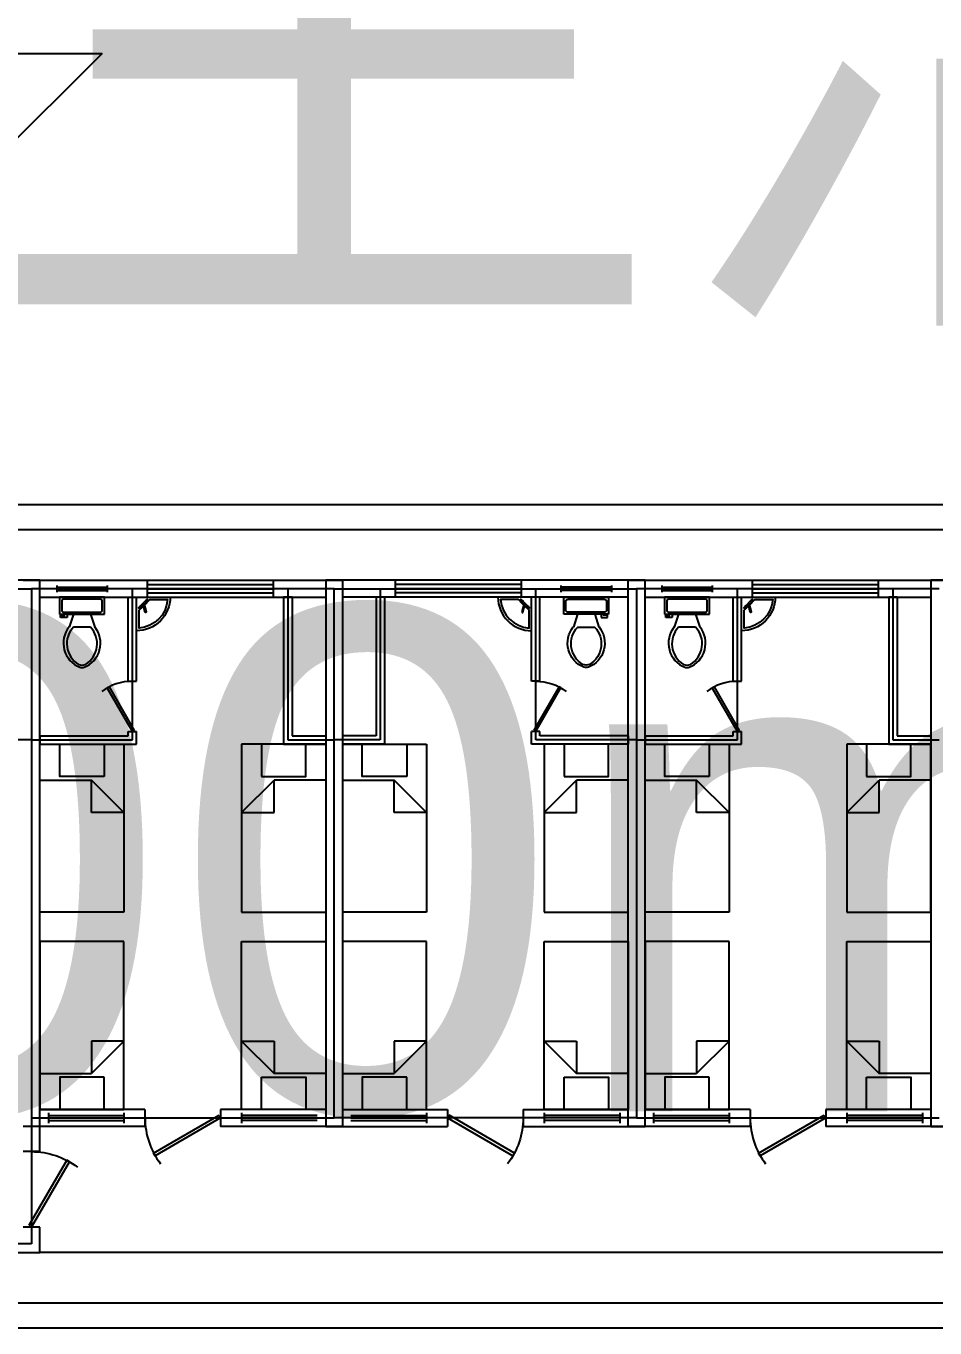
# Model space of a CAD drawing. Extents: x 532522 to 2902776, y -101917278 to 111238625.
# Drawn here: x 2902179.52 to 2902190.33, y 2548920.82 to 2548936.31 of the extents above; entities that cross this region are included whole.
import ezdxf

# ---------------------------------------------------------------- set-up
doc = ezdxf.new("R2010")
doc.units = 0
doc.header["$LTSCALE"] = 1000
doc.header["$MEASUREMENT"] = 0
doc.linetypes.add('DASHED2', pattern=[9.525, 6.35, -3.175])
doc.layers.get('0').update_dxf_attribs({"linetype": 'CONTINUOUS'})
for name, color, linetype in [('NEW字', 2, 'CONTINUOUS'), ('施工临建布置', 7, 'CONTINUOUS'), ('施工生活区', 252, 'CONTINUOUS')]:
    doc.layers.add(name, color=color, linetype=linetype)
doc.styles.get("Standard").update_dxf_attribs({"font": '', "width": 1.1})
doc.styles.get('Standard').set_extended_font_data('SimSun')

# ---------------------------------------------------------------- blocks, each defined once
blk = doc.blocks.new('Faucet - kit sink top')
for p, q in [((-5.5, -0.75), (-5.5, -1.25)), ((-4.94278, -0.75), (-5.5, -0.75)), ((-5.5, -1.25), (-4.94278, -1.25)), ((-0.14775, -1.7441), (3.56698, -8.1782)), ((4.43301, -7.6782), (0.71828, -1.2441)), ((4.94278, -0.75), (5.5, -0.75)), ((5.5, -1.25), (4.94278, -1.25)), ((5.5, -0.75), (5.5, -1.25))]:
    blk.add_line(p, q)
blk.add_lwpolyline([(-0.00587, -2), (-6, -2), (-6, 0), (6, 0), (6, -2), (1.15195, -2)])
for centre, radius in [((-4, -1), 1), ((4, -1), 1), ((0, -1), 0.75)]:
    blk.add_circle(centre, radius)
blk.add_arc((4, -7.9282), 0.5, 210, 30)
blk = doc.blocks.new('宿舍楼')
at = {"layer": '施工生活区', "color": 6}
for p, q in [((0.9, -0.9), (4.7, -0.9)), ((4.7, -0.9), (4.7, -1.2)), ((43.5, -0.9), (4.7, -0.9)), ((4.6, -1), (1, -1)), ((4.6, -8.8), (4.6, -1)), ((4.7, -1.2), (4.5, -1.2)), ((4.568, -1.219), (4.6, -1.2)), ((5.018, -1.998), (4.568, -1.219)), ((4.6, -1.2), (5.05, -1.979)), ((5.05, -1.979), (5.018, -1.998)), ((4.7, -2.1), (4.5, -2.1)), ((4.7, -2.1), (4.7, -8.9)), ((6.071, -2.05), (6.052, -2.082)), ((6.071, -2.05), (6.052, -2.082)), ((6.052, -2.082), (6.831, -2.532)), ((6.052, -2.082), (6.831, -2.532)), ((6.85, -2.5), (6.071, -2.05)), ((6.85, -2.5), (6.071, -2.05)), ((9.55, -2.5), (10.329, -2.05)), ((9.55, -2.5), (10.329, -2.05)), ((10.348, -2.082), (9.569, -2.532)), ((10.348, -2.082), (9.569, -2.532)), ((10.329, -2.05), (10.348, -2.082)), ((10.329, -2.05), (10.348, -2.082)), ((13.271, -2.05), (13.252, -2.082)), ((13.271, -2.05), (13.252, -2.082)), ((13.252, -2.082), (14.031, -2.532)), ((13.252, -2.082), (14.031, -2.532)), ((14.05, -2.5), (13.271, -2.05)), ((14.05, -2.5), (13.271, -2.05)), ((5.95, -2.4), (4.5, -2.4)), ((5.95, -2.4), (4.5, -2.4)), ((4.8, -2.56), (4.8, -2.44)), ((4.8, -2.56), (4.8, -2.44)), ((4.8, -2.47), (5.7, -2.47)), ((4.8, -2.47), (5.7, -2.47)), ((5.7, -2.56), (5.7, -2.44)), ((5.7, -2.56), (5.7, -2.44)), ((5.95, -2.6), (5.95, -2.4)), ((5.95, -2.6), (5.95, -2.4)), ((8.3, -2.4), (6.85, -2.4)), ((6.85, -2.6), (6.85, -2.4)), ((8.3, -2.4), (6.85, -2.4)), ((6.85, -2.6), (6.85, -2.4)), ((7.1, -2.56), (7.1, -2.44)), ((7.1, -2.56), (7.1, -2.44)), ((8, -2.47), (7.1, -2.47)), ((8, -2.47), (7.1, -2.47)), ((8.1, -8.9), (8.1, -2.4)), ((8.1, -8.9), (8.1, -2.4)), ((8.1, -2.4), (9.55, -2.4)), ((8.1, -2.4), (9.55, -2.4)), ((8.3, -8.9), (8.3, -2.4)), ((8.3, -8.9), (8.3, -2.4)), ((8.4, -2.47), (9.3, -2.47)), ((8.4, -2.47), (9.3, -2.47)), ((9.3, -2.56), (9.3, -2.44)), ((9.3, -2.56), (9.3, -2.44)), ((9.55, -2.6), (9.55, -2.4)), ((9.55, -2.6), (9.55, -2.4)), ((10.45, -2.6), (10.45, -2.4)), ((10.45, -2.4), (11.9, -2.4)), ((10.45, -2.6), (10.45, -2.4)), ((10.45, -2.4), (11.9, -2.4)), ((10.7, -2.56), (10.7, -2.44)), ((10.7, -2.56), (10.7, -2.44)), ((11.6, -2.47), (10.7, -2.47)), ((11.6, -2.47), (10.7, -2.47)), ((11.6, -2.56), (11.6, -2.44)), ((11.6, -2.56), (11.6, -2.44)), ((11.7, -2.4), (11.7, -8.9)), ((11.7, -2.4), (11.7, -8.9)), ((13.15, -2.4), (11.7, -2.4)), ((13.15, -2.4), (11.7, -2.4)), ((11.9, -2.4), (11.9, -8.9)), ((11.9, -2.4), (11.9, -8.9)), ((12, -2.56), (12, -2.44)), ((12, -2.56), (12, -2.44)), ((12, -2.47), (12.9, -2.47)), ((12, -2.47), (12.9, -2.47)), ((12.9, -2.56), (12.9, -2.44)), ((12.9, -2.56), (12.9, -2.44)), ((13.15, -2.6), (13.15, -2.4)), ((13.15, -2.6), (13.15, -2.4)), ((14.05, -2.6), (14.05, -2.4)), ((15.5, -2.4), (14.05, -2.4)), ((14.05, -2.6), (14.05, -2.4)), ((15.5, -2.4), (14.05, -2.4)), ((14.3, -2.56), (14.3, -2.44)), ((14.3, -2.56), (14.3, -2.44)), ((15.2, -2.47), (14.3, -2.47)), ((15.2, -2.47), (14.3, -2.47)), ((15.2, -2.56), (15.2, -2.44)), ((15.2, -2.56), (15.2, -2.44)), ((15.3, -8.9), (15.3, -2.4)), ((15.3, -8.9), (15.3, -2.4)), ((15.3, -2.4), (16.75, -2.4)), ((15.3, -2.4), (16.75, -2.4)), ((4.6, -8.8), (4.6, -2.5)), ((4.6, -8.8), (4.6, -2.5)), ((4.6, -2.5), (8.2, -2.5)), ((4.6, -2.5), (8.2, -2.5)), ((4.7, -2.6), (5.7, -2.6)), ((4.7, -2.6), (5.7, -2.6)), ((5.95, -2.6), (4.7, -2.6)), ((5.95, -2.6), (4.7, -2.6)), ((4.7, -2.6), (4.7, -8.7)), ((4.7, -2.6), (4.7, -8.7)), ((4.8, -2.5), (5.7, -2.5)), ((4.8, -2.5), (5.7, -2.5)), ((4.8, -2.53), (5.7, -2.53)), ((4.8, -2.53), (5.7, -2.53)), ((6.831, -2.532), (6.85, -2.5)), ((6.831, -2.532), (6.85, -2.5)), ((8.1, -2.6), (6.85, -2.6)), ((8.1, -2.6), (6.85, -2.6)), ((8, -2.5), (7.1, -2.5)), ((8, -2.5), (7.1, -2.5)), ((8, -2.53), (7.1, -2.53)), ((8, -2.53), (7.1, -2.53)), ((8.1, -2.6), (7.1, -2.6)), ((8.1, -2.6), (7.1, -2.6)), ((8.1, -8.7), (8.1, -2.6)), ((8.1, -8.7), (8.1, -2.6)), ((8.2, -2.5), (8.2, -8.8)), ((8.2, -2.5), (8.2, -8.8)), ((8.2, -2.5), (8.2, -8.8)), ((8.2, -2.5), (8.2, -8.8)), ((11.8, -2.5), (8.2, -2.5)), ((11.8, -2.5), (8.2, -2.5)), ((8.3, -8.7), (8.3, -2.6)), ((8.3, -8.7), (8.3, -2.6)), ((8.3, -2.6), (9.55, -2.6)), ((8.3, -2.6), (9.55, -2.6)), ((8.3, -2.6), (9.3, -2.6)), ((8.3, -2.6), (9.3, -2.6)), ((8.4, -2.5), (9.3, -2.5)), ((8.4, -2.5), (9.3, -2.5)), ((8.4, -2.53), (9.3, -2.53)), ((8.4, -2.53), (9.3, -2.53)), ((9.569, -2.532), (9.55, -2.5)), ((9.569, -2.532), (9.55, -2.5)), ((10.45, -2.6), (11.7, -2.6)), ((10.45, -2.6), (11.7, -2.6)), ((11.6, -2.5), (10.7, -2.5)), ((11.6, -2.5), (10.7, -2.5)), ((11.6, -2.53), (10.7, -2.53)), ((11.6, -2.53), (10.7, -2.53)), ((11.7, -2.6), (10.7, -2.6)), ((11.7, -2.6), (10.7, -2.6)), ((11.7, -2.6), (11.7, -8.7)), ((11.7, -2.6), (11.7, -8.7)), ((11.8, -2.5), (15.4, -2.5)), ((11.8, -8.8), (11.8, -2.5)), ((11.8, -2.5), (15.4, -2.5)), ((11.8, -8.8), (11.8, -2.5)), ((11.8, -8.8), (11.8, -2.5)), ((11.8, -8.8), (11.8, -2.5)), ((11.9, -2.6), (11.9, -8.7)), ((11.9, -2.6), (11.9, -8.7)), ((13.15, -2.6), (11.9, -2.6)), ((13.15, -2.6), (11.9, -2.6)), ((11.9, -2.6), (12.9, -2.6)), ((11.9, -2.6), (12.9, -2.6)), ((12, -2.5), (12.9, -2.5)), ((12, -2.5), (12.9, -2.5)), ((12, -2.53), (12.9, -2.53)), ((12, -2.53), (12.9, -2.53)), ((14.031, -2.532), (14.05, -2.5)), ((14.031, -2.532), (14.05, -2.5)), ((15.3, -2.6), (14.05, -2.6)), ((15.3, -2.6), (14.05, -2.6)), ((15.2, -2.5), (14.3, -2.5)), ((15.2, -2.5), (14.3, -2.5)), ((15.2, -2.53), (14.3, -2.53)), ((15.2, -2.53), (14.3, -2.53)), ((15.3, -2.6), (14.3, -2.6)), ((15.3, -2.6), (14.3, -2.6)), ((15.3, -8.7), (15.3, -2.6)), ((15.3, -8.7), (15.3, -2.6)), ((4.7, -6.95), (5.7, -6.95)), ((4.7, -6.95), (5.7, -6.95)), ((4.7, -6.95), (5.85, -6.95)), ((4.7, -6.95), (5.85, -6.95)), ((5.85, -6.95), (5.85, -7.1)), ((5.85, -6.95), (5.85, -7.1)), ((7.6, -6.95), (8.1, -6.95)), ((7.6, -6.95), (8.1, -6.95)), ((7.6, -8.7), (7.6, -6.95)), ((7.6, -8.7), (7.6, -6.95)), ((8.8, -6.95), (8.3, -6.95)), ((8.8, -6.95), (8.3, -6.95)), ((8.8, -8.7), (8.8, -6.95)), ((8.8, -8.7), (8.8, -6.95)), ((10.55, -6.95), (10.55, -7.1)), ((11.7, -6.95), (10.55, -6.95)), ((10.55, -6.95), (10.55, -7.1)), ((11.7, -6.95), (10.55, -6.95)), ((11.7, -6.95), (10.7, -6.95)), ((11.7, -6.95), (10.7, -6.95)), ((11.9, -6.95), (13.05, -6.95)), ((11.9, -6.95), (13.05, -6.95)), ((11.9, -6.95), (12.9, -6.95)), ((11.9, -6.95), (12.9, -6.95)), ((13.05, -6.95), (13.05, -7.1)), ((13.05, -6.95), (13.05, -7.1)), ((14.8, -8.7), (14.8, -6.95)), ((14.8, -6.95), (15.3, -6.95)), ((14.8, -8.7), (14.8, -6.95)), ((14.8, -6.95), (15.3, -6.95)), ((4.6, -7), (3.4, -7)), ((4.6, -7), (5.8, -7)), ((4.6, -7), (5.8, -7)), ((4.7, -7.05), (5.75, -7.05)), ((4.7, -7.05), (5.75, -7.05)), ((5.8, -7.1), (5.501, -7.619)), ((5.8, -7.1), (5.501, -7.619)), ((5.522, -7.631), (5.822, -7.112)), ((5.522, -7.631), (5.822, -7.112)), ((5.75, -7.05), (5.75, -7.1)), ((5.75, -7.05), (5.75, -7.1)), ((5.75, -7.1), (5.85, -7.1)), ((5.75, -7.1), (5.85, -7.1)), ((5.8, -7), (5.8, -8.8)), ((5.8, -7), (5.8, -8.8)), ((5.822, -7.112), (5.8, -7.1)), ((5.822, -7.112), (5.8, -7.1)), ((7.65, -7), (8.2, -7)), ((7.65, -7), (8.2, -7)), ((7.65, -8.8), (7.65, -7)), ((7.65, -8.8), (7.65, -7)), ((7.7, -7.05), (8.1, -7.05)), ((7.7, -7.05), (8.1, -7.05)), ((7.7, -8.7), (7.7, -7.05)), ((7.7, -8.7), (7.7, -7.05)), ((8.75, -7), (8.2, -7)), ((8.75, -7), (8.2, -7)), ((8.7, -7.05), (8.3, -7.05)), ((8.7, -7.05), (8.3, -7.05)), ((8.7, -8.7), (8.7, -7.05)), ((8.7, -8.7), (8.7, -7.05)), ((8.75, -8.8), (8.75, -7)), ((8.75, -8.8), (8.75, -7)), ((10.65, -7.1), (10.55, -7.1)), ((10.65, -7.1), (10.55, -7.1)), ((10.578, -7.112), (10.6, -7.1)), ((10.578, -7.112), (10.6, -7.1)), ((10.878, -7.631), (10.578, -7.112)), ((10.878, -7.631), (10.578, -7.112)), ((10.6, -7), (10.6, -8.8)), ((11.8, -7), (10.6, -7)), ((10.6, -7), (10.6, -8.8)), ((11.8, -7), (10.6, -7)), ((10.6, -7.1), (10.899, -7.619)), ((10.6, -7.1), (10.899, -7.619)), ((10.65, -7.05), (10.65, -7.1)), ((11.7, -7.05), (10.65, -7.05)), ((10.65, -7.05), (10.65, -7.1)), ((11.7, -7.05), (10.65, -7.05)), ((11.8, -7), (13, -7)), ((11.8, -7), (13, -7)), ((11.9, -7.05), (12.95, -7.05)), ((11.9, -7.05), (12.95, -7.05)), ((13, -7.1), (12.701, -7.619)), ((13, -7.1), (12.701, -7.619)), ((12.722, -7.631), (13.022, -7.112)), ((12.722, -7.631), (13.022, -7.112)), ((12.95, -7.05), (12.95, -7.1)), ((12.95, -7.05), (12.95, -7.1)), ((12.95, -7.1), (13.05, -7.1)), ((12.95, -7.1), (13.05, -7.1)), ((13, -7), (13, -8.8)), ((13, -7), (13, -8.8)), ((13.022, -7.112), (13, -7.1)), ((13.022, -7.112), (13, -7.1)), ((14.85, -8.8), (14.85, -7)), ((14.85, -7), (15.4, -7)), ((14.85, -8.8), (14.85, -7)), ((14.85, -7), (15.4, -7)), ((14.9, -8.7), (14.9, -7.05)), ((14.9, -7.05), (15.3, -7.05)), ((14.9, -8.7), (14.9, -7.05)), ((14.9, -7.05), (15.3, -7.05)), ((5.501, -7.619), (5.522, -7.631)), ((5.501, -7.619), (5.522, -7.631)), ((5.75, -7.7), (5.85, -7.7)), ((5.75, -7.7), (5.85, -7.7)), ((5.75, -7.7), (5.75, -8.7)), ((5.75, -7.7), (5.75, -8.7)), ((5.85, -7.7), (5.85, -8.7)), ((5.85, -7.7), (5.85, -8.7)), ((10.55, -7.7), (10.55, -8.7)), ((10.55, -7.7), (10.55, -8.7)), ((10.65, -7.7), (10.55, -7.7)), ((10.65, -7.7), (10.55, -7.7)), ((10.65, -7.7), (10.65, -8.7)), ((10.65, -7.7), (10.65, -8.7)), ((10.899, -7.619), (10.878, -7.631)), ((10.899, -7.619), (10.878, -7.631)), ((12.701, -7.619), (12.722, -7.631)), ((12.701, -7.619), (12.722, -7.631)), ((12.95, -7.7), (12.95, -8.7)), ((12.95, -7.7), (12.95, -8.7)), ((12.95, -7.7), (13.05, -7.7)), ((12.95, -7.7), (13.05, -7.7)), ((13.05, -7.7), (13.05, -8.7)), ((13.05, -7.7), (13.05, -8.7)), ((5.098, -8.497), (5.048, -8.344)), ((5.098, -8.497), (5.048, -8.344)), ((5.302, -8.344), (5.098, -8.344)), ((5.302, -8.344), (5.098, -8.344)), ((5.302, -8.497), (5.352, -8.344)), ((5.302, -8.497), (5.352, -8.344)), ((11.098, -8.497), (11.048, -8.344)), ((11.098, -8.497), (11.048, -8.344)), ((11.098, -8.344), (11.302, -8.344)), ((11.098, -8.344), (11.302, -8.344)), ((11.302, -8.497), (11.352, -8.344)), ((11.302, -8.497), (11.352, -8.344)), ((12.298, -8.497), (12.248, -8.344)), ((12.298, -8.497), (12.248, -8.344)), ((12.502, -8.344), (12.298, -8.344)), ((12.502, -8.344), (12.298, -8.344)), ((12.502, -8.497), (12.552, -8.344)), ((12.502, -8.497), (12.552, -8.344)), ((4.933, -8.497), (5.467, -8.497)), ((4.933, -8.7), (4.933, -8.497)), ((4.933, -8.497), (5.467, -8.497)), ((4.933, -8.7), (4.933, -8.497)), ((4.946, -8.459), (4.946, -8.484)), ((5.022, -8.459), (4.946, -8.459)), ((4.946, -8.459), (4.946, -8.484)), ((5.022, -8.459), (4.946, -8.459)), ((4.946, -8.484), (4.997, -8.484)), ((4.946, -8.484), (4.997, -8.484)), ((4.984, -8.522), (5.416, -8.522)), ((4.984, -8.522), (5.416, -8.522)), ((4.997, -8.484), (4.997, -8.497)), ((4.997, -8.484), (4.997, -8.497)), ((5.022, -8.497), (5.022, -8.459)), ((5.022, -8.497), (5.022, -8.459)), ((5.467, -8.497), (5.467, -8.7)), ((5.467, -8.497), (5.467, -8.7)), ((10.933, -8.497), (10.933, -8.7)), ((11.467, -8.497), (10.933, -8.497)), ((10.933, -8.497), (10.933, -8.7)), ((11.467, -8.497), (10.933, -8.497)), ((11.416, -8.522), (10.984, -8.522)), ((11.416, -8.522), (10.984, -8.522)), ((11.378, -8.459), (11.454, -8.459)), ((11.378, -8.497), (11.378, -8.459)), ((11.378, -8.459), (11.454, -8.459)), ((11.378, -8.497), (11.378, -8.459)), ((11.454, -8.484), (11.403, -8.484)), ((11.403, -8.484), (11.403, -8.497)), ((11.454, -8.484), (11.403, -8.484)), ((11.403, -8.484), (11.403, -8.497)), ((11.454, -8.459), (11.454, -8.484)), ((11.454, -8.459), (11.454, -8.484)), ((11.467, -8.7), (11.467, -8.497)), ((11.467, -8.7), (11.467, -8.497)), ((12.133, -8.7), (12.133, -8.497)), ((12.133, -8.497), (12.667, -8.497)), ((12.133, -8.7), (12.133, -8.497)), ((12.133, -8.497), (12.667, -8.497)), ((12.222, -8.459), (12.146, -8.459)), ((12.146, -8.459), (12.146, -8.484)), ((12.222, -8.459), (12.146, -8.459)), ((12.146, -8.459), (12.146, -8.484)), ((12.146, -8.484), (12.197, -8.484)), ((12.146, -8.484), (12.197, -8.484)), ((12.184, -8.522), (12.616, -8.522)), ((12.184, -8.522), (12.616, -8.522)), ((12.197, -8.484), (12.197, -8.497)), ((12.197, -8.484), (12.197, -8.497)), ((12.222, -8.497), (12.222, -8.459)), ((12.222, -8.497), (12.222, -8.459)), ((12.667, -8.497), (12.667, -8.7)), ((12.667, -8.497), (12.667, -8.7)), ((4.959, -8.649), (4.959, -8.548)), ((4.959, -8.649), (4.959, -8.548)), ((5.416, -8.675), (4.984, -8.675)), ((5.416, -8.675), (4.984, -8.675)), ((5.441, -8.548), (5.441, -8.649)), ((5.441, -8.548), (5.441, -8.649)), ((10.959, -8.548), (10.959, -8.649)), ((10.959, -8.548), (10.959, -8.649)), ((10.984, -8.675), (11.416, -8.675)), ((10.984, -8.675), (11.416, -8.675)), ((11.441, -8.649), (11.441, -8.548)), ((11.441, -8.649), (11.441, -8.548)), ((12.159, -8.649), (12.159, -8.548)), ((12.159, -8.649), (12.159, -8.548)), ((12.616, -8.675), (12.184, -8.675)), ((12.616, -8.675), (12.184, -8.675)), ((12.641, -8.548), (12.641, -8.649)), ((12.641, -8.548), (12.641, -8.649)), ((1, -8.8), (4.6, -8.8)), ((8.2, -8.8), (4.6, -8.8)), ((8.2, -8.8), (4.6, -8.8)), ((4.7, -8.7), (8.1, -8.7)), ((4.7, -8.7), (8.1, -8.7)), ((4.9, -8.84), (4.9, -8.76)), ((4.9, -8.84), (4.9, -8.76)), ((4.9, -8.78), (5.5, -8.78)), ((4.9, -8.78), (5.5, -8.78)), ((4.9, -8.8), (5.5, -8.8)), ((4.9, -8.8), (5.5, -8.8)), ((4.9, -8.82), (5.5, -8.82)), ((4.9, -8.82), (5.5, -8.82)), ((5.467, -8.7), (4.933, -8.7)), ((5.467, -8.7), (4.933, -8.7)), ((5.5, -8.84), (5.5, -8.76)), ((5.5, -8.84), (5.5, -8.76)), ((5.975, -8.901), (5.975, -8.7)), ((5.975, -8.901), (5.975, -8.7)), ((5.975, -8.75), (7.475, -8.75)), ((5.975, -8.75), (7.475, -8.75)), ((5.975, -8.8), (7.475, -8.8)), ((5.975, -8.8), (7.475, -8.8)), ((7.475, -8.901), (7.475, -8.7)), ((7.475, -8.901), (7.475, -8.7)), ((8.2, -8.8), (11.8, -8.8)), ((8.2, -8.8), (11.8, -8.8)), ((11.7, -8.7), (8.3, -8.7)), ((11.7, -8.7), (8.3, -8.7)), ((8.925, -8.901), (8.925, -8.7)), ((8.925, -8.901), (8.925, -8.7)), ((10.425, -8.75), (8.925, -8.75)), ((10.425, -8.75), (8.925, -8.75)), ((10.425, -8.8), (8.925, -8.8)), ((10.425, -8.8), (8.925, -8.8)), ((10.425, -8.901), (10.425, -8.7)), ((10.425, -8.901), (10.425, -8.7)), ((10.9, -8.84), (10.9, -8.76)), ((10.9, -8.84), (10.9, -8.76)), ((11.5, -8.78), (10.9, -8.78)), ((11.5, -8.78), (10.9, -8.78)), ((11.5, -8.8), (10.9, -8.8)), ((11.5, -8.8), (10.9, -8.8)), ((11.5, -8.82), (10.9, -8.82)), ((11.5, -8.82), (10.9, -8.82)), ((10.933, -8.7), (11.467, -8.7)), ((10.933, -8.7), (11.467, -8.7)), ((11.5, -8.84), (11.5, -8.76)), ((11.5, -8.84), (11.5, -8.76)), ((15.4, -8.8), (11.8, -8.8)), ((15.4, -8.8), (11.8, -8.8)), ((11.9, -8.7), (15.3, -8.7)), ((11.9, -8.7), (15.3, -8.7)), ((12.1, -8.84), (12.1, -8.76)), ((12.1, -8.84), (12.1, -8.76)), ((12.1, -8.78), (12.7, -8.78)), ((12.1, -8.78), (12.7, -8.78)), ((12.1, -8.8), (12.7, -8.8)), ((12.1, -8.8), (12.7, -8.8)), ((12.1, -8.82), (12.7, -8.82)), ((12.1, -8.82), (12.7, -8.82)), ((12.667, -8.7), (12.133, -8.7)), ((12.667, -8.7), (12.133, -8.7)), ((12.7, -8.84), (12.7, -8.76)), ((12.7, -8.84), (12.7, -8.76)), ((13.175, -8.901), (13.175, -8.7)), ((13.175, -8.901), (13.175, -8.7)), ((13.175, -8.75), (14.675, -8.75)), ((13.175, -8.75), (14.675, -8.75)), ((13.175, -8.8), (14.675, -8.8)), ((13.175, -8.8), (14.675, -8.8)), ((14.675, -8.901), (14.675, -8.7)), ((14.675, -8.901), (14.675, -8.7)), ((4.7, -8.9), (0.9, -8.9)), ((4.5, -8.9), (8.3, -8.9)), ((4.5, -8.9), (8.3, -8.9)), ((5.975, -8.85), (7.475, -8.85)), ((5.975, -8.85), (7.475, -8.85)), ((11.9, -8.9), (8.1, -8.9)), ((11.9, -8.9), (8.1, -8.9)), ((10.425, -8.85), (8.925, -8.85)), ((10.425, -8.85), (8.925, -8.85)), ((11.7, -8.9), (15.5, -8.9)), ((11.7, -8.9), (15.5, -8.9)), ((13.175, -8.85), (14.675, -8.85)), ((13.175, -8.85), (14.675, -8.85)), ((19.1, -8.9), (15.3, -8.9)), ((19.1, -8.9), (15.3, -8.9))]:
    blk.add_line(p, q, dxfattribs=at)
at = {"layer": '施工生活区'}
for p, q in [((4.7, -4.6), (4.7, -2.6)), ((4.7, -4.6), (4.7, -2.6)), ((5.7, -2.6), (5.7, -4.6)), ((5.7, -2.6), (5.7, -4.6)), ((7.1, -2.6), (7.1, -4.6)), ((7.1, -2.6), (7.1, -4.6)), ((8.1, -4.6), (8.1, -2.6)), ((8.1, -4.6), (8.1, -2.6)), ((8.3, -4.6), (8.3, -2.6)), ((8.3, -4.6), (8.3, -2.6)), ((9.3, -2.6), (9.3, -4.6)), ((9.3, -2.6), (9.3, -4.6)), ((10.7, -2.6), (10.7, -4.6)), ((10.7, -2.6), (10.7, -4.6)), ((11.7, -4.6), (11.7, -2.6)), ((11.7, -4.6), (11.7, -2.6)), ((11.9, -4.6), (11.9, -2.6)), ((11.9, -4.6), (11.9, -2.6)), ((12.9, -2.6), (12.9, -4.6)), ((12.9, -2.6), (12.9, -4.6)), ((14.3, -2.6), (14.3, -4.6)), ((14.3, -2.6), (14.3, -4.6)), ((15.3, -4.6), (15.3, -2.6)), ((15.3, -4.6), (15.3, -2.6)), ((4.7, -3.028), (5.314, -3.028)), ((4.7, -3.028), (5.314, -3.028)), ((5.7, -3.414), (5.314, -3.028)), ((5.314, -3.414), (5.314, -3.028)), ((5.7, -3.414), (5.314, -3.028)), ((5.314, -3.414), (5.314, -3.028)), ((7.1, -3.414), (7.486, -3.028)), ((7.1, -3.414), (7.486, -3.028)), ((7.486, -3.414), (7.486, -3.028)), ((8.1, -3.028), (7.486, -3.028)), ((7.486, -3.414), (7.486, -3.028)), ((8.1, -3.028), (7.486, -3.028)), ((8.3, -3.028), (8.914, -3.028)), ((8.3, -3.028), (8.914, -3.028)), ((8.914, -3.414), (8.914, -3.028)), ((9.3, -3.414), (8.914, -3.028)), ((8.914, -3.414), (8.914, -3.028)), ((9.3, -3.414), (8.914, -3.028)), ((10.7, -3.414), (11.086, -3.028)), ((10.7, -3.414), (11.086, -3.028)), ((11.7, -3.028), (11.086, -3.028)), ((11.086, -3.414), (11.086, -3.028)), ((11.7, -3.028), (11.086, -3.028)), ((11.086, -3.414), (11.086, -3.028)), ((11.9, -3.028), (12.514, -3.028)), ((11.9, -3.028), (12.514, -3.028)), ((12.514, -3.414), (12.514, -3.028)), ((12.9, -3.414), (12.514, -3.028)), ((12.514, -3.414), (12.514, -3.028)), ((12.9, -3.414), (12.514, -3.028)), ((14.3, -3.414), (14.686, -3.028)), ((14.3, -3.414), (14.686, -3.028)), ((15.3, -3.028), (14.686, -3.028)), ((14.686, -3.414), (14.686, -3.028)), ((15.3, -3.028), (14.686, -3.028)), ((14.686, -3.414), (14.686, -3.028)), ((5.7, -3.414), (5.314, -3.414)), ((5.7, -3.414), (5.314, -3.414)), ((7.1, -3.414), (7.486, -3.414)), ((7.1, -3.414), (7.486, -3.414)), ((9.3, -3.414), (8.914, -3.414)), ((9.3, -3.414), (8.914, -3.414)), ((10.7, -3.414), (11.086, -3.414)), ((10.7, -3.414), (11.086, -3.414)), ((12.9, -3.414), (12.514, -3.414)), ((12.9, -3.414), (12.514, -3.414)), ((14.3, -3.414), (14.686, -3.414)), ((14.3, -3.414), (14.686, -3.414)), ((5.7, -4.6), (4.7, -4.6)), ((5.7, -4.6), (4.7, -4.6)), ((7.1, -4.6), (8.1, -4.6)), ((7.1, -4.6), (8.1, -4.6)), ((9.3, -4.6), (8.3, -4.6)), ((9.3, -4.6), (8.3, -4.6)), ((10.7, -4.6), (11.7, -4.6)), ((10.7, -4.6), (11.7, -4.6)), ((12.9, -4.6), (11.9, -4.6)), ((12.9, -4.6), (11.9, -4.6)), ((14.3, -4.6), (15.3, -4.6)), ((14.3, -4.6), (15.3, -4.6)), ((5.7, -4.95), (4.7, -4.95)), ((4.7, -4.95), (4.7, -6.95)), ((5.7, -4.95), (4.7, -4.95)), ((4.7, -4.95), (4.7, -6.95)), ((5.7, -6.95), (5.7, -4.95)), ((5.7, -6.95), (5.7, -4.95)), ((7.1, -4.95), (8.1, -4.95)), ((7.1, -4.95), (8.1, -4.95)), ((7.1, -6.95), (7.1, -4.95)), ((7.1, -6.95), (7.1, -4.95)), ((9.3, -4.95), (8.3, -4.95)), ((9.3, -4.95), (8.3, -4.95)), ((9.3, -6.95), (9.3, -4.95)), ((9.3, -6.95), (9.3, -4.95)), ((10.7, -6.95), (10.7, -4.95)), ((10.7, -4.95), (11.7, -4.95)), ((10.7, -6.95), (10.7, -4.95)), ((10.7, -4.95), (11.7, -4.95)), ((11.7, -4.95), (11.7, -6.95)), ((11.7, -4.95), (11.7, -6.95)), ((11.9, -4.95), (11.9, -6.95)), ((12.9, -4.95), (11.9, -4.95)), ((11.9, -4.95), (11.9, -6.95)), ((12.9, -4.95), (11.9, -4.95)), ((12.9, -6.95), (12.9, -4.95)), ((12.9, -6.95), (12.9, -4.95)), ((14.3, -6.95), (14.3, -4.95)), ((14.3, -4.95), (15.3, -4.95)), ((14.3, -6.95), (14.3, -4.95)), ((14.3, -4.95), (15.3, -4.95)), ((15.3, -4.95), (15.3, -6.95)), ((15.3, -4.95), (15.3, -6.95)), ((5.7, -6.136), (5.314, -6.522)), ((5.7, -6.136), (5.314, -6.136)), ((5.314, -6.136), (5.314, -6.522)), ((5.7, -6.136), (5.314, -6.522)), ((5.7, -6.136), (5.314, -6.136)), ((5.314, -6.136), (5.314, -6.522)), ((7.1, -6.136), (7.486, -6.522)), ((7.1, -6.136), (7.486, -6.136)), ((7.1, -6.136), (7.486, -6.522)), ((7.1, -6.136), (7.486, -6.136)), ((7.486, -6.136), (7.486, -6.522)), ((7.486, -6.136), (7.486, -6.522)), ((8.914, -6.136), (8.914, -6.522)), ((9.3, -6.136), (8.914, -6.136)), ((9.3, -6.136), (8.914, -6.522)), ((8.914, -6.136), (8.914, -6.522)), ((9.3, -6.136), (8.914, -6.136)), ((9.3, -6.136), (8.914, -6.522)), ((10.7, -6.136), (11.086, -6.136)), ((10.7, -6.136), (11.086, -6.522)), ((10.7, -6.136), (11.086, -6.136)), ((10.7, -6.136), (11.086, -6.522)), ((11.086, -6.136), (11.086, -6.522)), ((11.086, -6.136), (11.086, -6.522)), ((12.514, -6.136), (12.514, -6.522)), ((12.9, -6.136), (12.514, -6.136)), ((12.9, -6.136), (12.514, -6.522)), ((12.514, -6.136), (12.514, -6.522)), ((12.9, -6.136), (12.514, -6.136)), ((12.9, -6.136), (12.514, -6.522)), ((14.3, -6.136), (14.686, -6.136)), ((14.3, -6.136), (14.686, -6.522)), ((14.3, -6.136), (14.686, -6.136)), ((14.3, -6.136), (14.686, -6.522)), ((14.686, -6.136), (14.686, -6.522)), ((14.686, -6.136), (14.686, -6.522)), ((4.7, -6.522), (5.314, -6.522)), ((4.7, -6.522), (5.314, -6.522)), ((8.1, -6.522), (7.486, -6.522)), ((8.1, -6.522), (7.486, -6.522)), ((8.3, -6.522), (8.914, -6.522)), ((8.3, -6.522), (8.914, -6.522)), ((11.7, -6.522), (11.086, -6.522)), ((11.7, -6.522), (11.086, -6.522)), ((11.9, -6.522), (12.514, -6.522)), ((11.9, -6.522), (12.514, -6.522)), ((15.3, -6.522), (14.686, -6.522)), ((15.3, -6.522), (14.686, -6.522)), ((8.1, -6.95), (7.1, -6.95)), ((8.1, -6.95), (7.1, -6.95)), ((8.3, -6.95), (9.3, -6.95)), ((8.3, -6.95), (9.3, -6.95)), ((15.3, -6.95), (14.3, -6.95)), ((15.3, -6.95), (14.3, -6.95))]:
    blk.add_line(p, q, dxfattribs=at)
at = {"layer": '施工生活区', "color": 6, "linetype": 'Continuous'}
for p, q in [((4.7, -7.05), (4.7, -6.95)), ((4.7, -7.05), (4.7, -6.95)), ((11.7, -7.05), (11.7, -6.95)), ((11.7, -7.05), (11.7, -6.95)), ((11.9, -7.05), (11.9, -6.95)), ((11.9, -7.05), (11.9, -6.95)), ((15.3, -7.05), (15.3, -6.95)), ((15.3, -7.05), (15.3, -6.95)), ((5.75, -8.7), (5.85, -8.7)), ((5.75, -8.7), (5.85, -8.7)), ((7.7, -8.7), (7.6, -8.7)), ((7.7, -8.7), (7.6, -8.7)), ((10.65, -8.7), (10.55, -8.7)), ((10.65, -8.7), (10.55, -8.7)), ((12.95, -8.7), (13.05, -8.7)), ((12.95, -8.7), (13.05, -8.7)), ((14.9, -8.7), (14.8, -8.7)), ((14.9, -8.7), (14.8, -8.7))]:
    blk.add_line(p, q, dxfattribs=at)
at = {"layer": '施工生活区'}
for points in [[(25.5, 0), (48.2, 0), (48.2, -9.8), (0, -9.8), (0, 0), (22.7, 0)], [(25.5, -0.3), (47.9, -0.3), (47.9, -9.5), (0.3, -9.5), (0.3, -0.3), (22.7, -0.3)]]:
    blk.add_lwpolyline(points, dxfattribs=at)
for points in [[(5.464, -2.986), (4.936, -2.986), (4.936, -2.6), (5.464, -2.6)], [(5.464, -2.986), (4.936, -2.986), (4.936, -2.6), (5.464, -2.6)], [(7.336, -2.986), (7.864, -2.986), (7.864, -2.6), (7.336, -2.6)], [(7.336, -2.986), (7.864, -2.986), (7.864, -2.6), (7.336, -2.6)], [(9.064, -2.986), (8.536, -2.986), (8.536, -2.6), (9.064, -2.6)], [(9.064, -2.986), (8.536, -2.986), (8.536, -2.6), (9.064, -2.6)], [(10.936, -2.986), (11.464, -2.986), (11.464, -2.6), (10.936, -2.6)], [(10.936, -2.986), (11.464, -2.986), (11.464, -2.6), (10.936, -2.6)], [(12.664, -2.986), (12.136, -2.986), (12.136, -2.6), (12.664, -2.6)], [(12.664, -2.986), (12.136, -2.986), (12.136, -2.6), (12.664, -2.6)], [(14.536, -2.986), (15.064, -2.986), (15.064, -2.6), (14.536, -2.6)], [(14.536, -2.986), (15.064, -2.986), (15.064, -2.6), (14.536, -2.6)], [(5.464, -6.564), (4.936, -6.564), (4.936, -6.95), (5.464, -6.95)], [(5.464, -6.564), (4.936, -6.564), (4.936, -6.95), (5.464, -6.95)], [(7.336, -6.564), (7.864, -6.564), (7.864, -6.95), (7.336, -6.95)], [(7.336, -6.564), (7.864, -6.564), (7.864, -6.95), (7.336, -6.95)], [(9.064, -6.564), (8.536, -6.564), (8.536, -6.95), (9.064, -6.95)], [(9.064, -6.564), (8.536, -6.564), (8.536, -6.95), (9.064, -6.95)], [(10.936, -6.564), (11.464, -6.564), (11.464, -6.95), (10.936, -6.95)], [(10.936, -6.564), (11.464, -6.564), (11.464, -6.95), (10.936, -6.95)], [(12.664, -6.564), (12.136, -6.564), (12.136, -6.95), (12.664, -6.95)], [(12.664, -6.564), (12.136, -6.564), (12.136, -6.95), (12.664, -6.95)], [(14.536, -6.564), (15.064, -6.564), (15.064, -6.95), (14.536, -6.95)], [(14.536, -6.564), (15.064, -6.564), (15.064, -6.95), (14.536, -6.95)]]:
    blk.add_lwpolyline(points, close=True, dxfattribs=at)
at = {"layer": '施工生活区', "color": 6}
for points in [[(6.25, -8.7, 0.414214), (5.85, -8.3), (5.85, -8.7)], [(6.25, -8.7, 0.414214), (5.85, -8.3), (5.85, -8.7)], [(10.15, -8.7, -0.414214), (10.55, -8.3), (10.55, -8.7)], [(10.15, -8.7, -0.414214), (10.55, -8.3), (10.55, -8.7)], [(13.45, -8.7, 0.414214), (13.05, -8.3), (13.05, -8.7)], [(13.45, -8.7, 0.414214), (13.05, -8.3), (13.05, -8.7)]]:
    blk.add_lwpolyline(points, format="xyb", close=True, dxfattribs=at)
for points in [[(5.943, -8.606), (6.007, -8.67), (6.219, -8.67, 0.367426), (5.88, -8.331), (5.88, -8.543), (5.933, -8.596)], [(5.943, -8.606), (6.007, -8.67), (6.219, -8.67, 0.367426), (5.88, -8.331), (5.88, -8.543), (5.933, -8.596)], [(10.457, -8.606), (10.393, -8.67), (10.181, -8.67, -0.367426), (10.52, -8.331), (10.52, -8.543), (10.467, -8.596)], [(10.457, -8.606), (10.393, -8.67), (10.181, -8.67, -0.367426), (10.52, -8.331), (10.52, -8.543), (10.467, -8.596)], [(13.143, -8.606), (13.207, -8.67), (13.419, -8.67, 0.367426), (13.08, -8.331), (13.08, -8.543), (13.133, -8.596)], [(13.143, -8.606), (13.207, -8.67), (13.419, -8.67, 0.367426), (13.08, -8.331), (13.08, -8.543), (13.133, -8.596)]]:
    blk.add_lwpolyline(points, format="xyb", dxfattribs=at)
for centre, major_axis, start_param, end_param in [((4.6, -1.2), (0.636, 0.636), 3.926991, 4.578175), ((9.55, -2.5), (0.636, 0.636), 5.497787, 6.148972), ((9.55, -2.5), (0.636, 0.636), 5.497787, 6.148972), ((10.6, -7.1), (-0.424, 0.424), 2.356194, 3.007379), ((10.6, -7.1), (-0.424, 0.424), 2.356194, 3.007379), ((11.289, -8.152), (-0.219, 0.219), -0.400929, 1.457886), ((11.289, -8.152), (-0.219, 0.219), -0.400929, 1.457886), ((11.307, -8.146), (-0.203, 0.203), -0.243421, 1.546922), ((11.307, -8.146), (-0.203, 0.203), -0.243421, 1.546922), ((11.2, -7.992), (0.0718, 0.0718), 0.361839, 1.208958), ((11.2, -7.992), (0.0718, 0.0718), 0.361839, 1.208958), ((11.2, -7.963), (0.0718, 0.0718), 0.521165, 1.049632), ((11.2, -7.963), (0.0718, 0.0718), 0.521165, 1.049632), ((11.111, -8.152), (-0.219, 0.219), 3.2545, 5.113316), ((11.111, -8.152), (-0.219, 0.219), 3.2545, 5.113316), ((11.093, -8.146), (0.203, 0.203), 4.73626, 6.526603), ((11.093, -8.146), (0.203, 0.203), 4.73626, 6.526603), ((10.981, -8.544), (0.0159, 0.0159), 0.643501, 2.498092), ((10.981, -8.544), (0.0159, 0.0159), 0.643501, 2.498092), ((11.419, -8.544), (-0.0159, 0.0159), 3.785094, 5.639684), ((11.419, -8.544), (-0.0159, 0.0159), 3.785094, 5.639684), ((10.981, -8.652), (-0.0159, 0.0159), 0.643501, 2.498092), ((10.981, -8.652), (-0.0159, 0.0159), 0.643501, 2.498092), ((11.419, -8.652), (0.0159, 0.0159), 3.785094, 5.639684), ((11.419, -8.652), (0.0159, 0.0159), 3.785094, 5.639684)]:
    blk.add_ellipse(centre, major_axis=major_axis, ratio=1, start_param=start_param, end_param=end_param, dxfattribs=at)
at = {"layer": '施工生活区', "color": 6, "extrusion": (0, 0, -1)}
for centre, major_axis, start_param, end_param in [((6.85, -2.5), (-0.636, 0.636), 5.497787, 6.148972), ((6.85, -2.5), (-0.636, 0.636), 5.497787, 6.148972), ((14.05, -2.5), (-0.636, 0.636), 5.497787, 6.148972), ((14.05, -2.5), (-0.636, 0.636), 5.497787, 6.148972), ((5.8, -7.1), (0.424, 0.424), 2.356194, 3.007379), ((5.8, -7.1), (0.424, 0.424), 2.356194, 3.007379), ((13, -7.1), (0.424, 0.424), 2.356194, 3.007379), ((13, -7.1), (0.424, 0.424), 2.356194, 3.007379), ((5.289, -8.152), (0.219, 0.219), 3.2545, 5.113316), ((5.289, -8.152), (0.219, 0.219), 3.2545, 5.113316), ((5.307, -8.146), (-0.203, 0.203), 4.73626, 6.526603), ((5.307, -8.146), (-0.203, 0.203), 4.73626, 6.526603), ((5.2, -7.992), (-0.0718, 0.0718), 0.361839, 1.208958), ((5.2, -7.992), (-0.0718, 0.0718), 0.361839, 1.208958), ((5.2, -7.963), (-0.0718, 0.0718), 0.521165, 1.049632), ((5.2, -7.963), (-0.0718, 0.0718), 0.521165, 1.049632), ((5.111, -8.152), (0.219, 0.219), -0.400929, 1.457886), ((5.111, -8.152), (0.219, 0.219), -0.400929, 1.457886), ((5.093, -8.146), (0.203, 0.203), -0.243421, 1.546922), ((5.093, -8.146), (0.203, 0.203), -0.243421, 1.546922), ((12.489, -8.152), (0.219, 0.219), 3.2545, 5.113316), ((12.489, -8.152), (0.219, 0.219), 3.2545, 5.113316), ((12.507, -8.146), (-0.203, 0.203), 4.73626, 6.526603), ((12.507, -8.146), (-0.203, 0.203), 4.73626, 6.526603), ((12.4, -7.992), (-0.0718, 0.0718), 0.361839, 1.208958), ((12.4, -7.992), (-0.0718, 0.0718), 0.361839, 1.208958), ((12.4, -7.963), (-0.0718, 0.0718), 0.521165, 1.049632), ((12.4, -7.963), (-0.0718, 0.0718), 0.521165, 1.049632), ((12.311, -8.152), (0.219, 0.219), -0.400929, 1.457886), ((12.311, -8.152), (0.219, 0.219), -0.400929, 1.457886), ((12.293, -8.146), (0.203, 0.203), -0.243421, 1.546922), ((12.293, -8.146), (0.203, 0.203), -0.243421, 1.546922), ((4.981, -8.544), (0.0159, 0.0159), 3.785094, 5.639684), ((4.981, -8.544), (0.0159, 0.0159), 3.785094, 5.639684), ((5.419, -8.544), (-0.0159, 0.0159), 0.643501, 2.498092), ((5.419, -8.544), (-0.0159, 0.0159), 0.643501, 2.498092), ((12.181, -8.544), (0.0159, 0.0159), 3.785094, 5.639684), ((12.181, -8.544), (0.0159, 0.0159), 3.785094, 5.639684), ((12.619, -8.544), (-0.0159, 0.0159), 0.643501, 2.498092), ((12.619, -8.544), (-0.0159, 0.0159), 0.643501, 2.498092), ((4.981, -8.652), (-0.0159, 0.0159), 3.785094, 5.639684), ((4.981, -8.652), (-0.0159, 0.0159), 3.785094, 5.639684), ((5.419, -8.652), (0.0159, 0.0159), 0.643501, 2.498092), ((5.419, -8.652), (0.0159, 0.0159), 0.643501, 2.498092), ((12.181, -8.652), (-0.0159, 0.0159), 3.785094, 5.639684), ((12.181, -8.652), (-0.0159, 0.0159), 3.785094, 5.639684), ((12.619, -8.652), (0.0159, 0.0159), 0.643501, 2.498092), ((12.619, -8.652), (0.0159, 0.0159), 0.643501, 2.498092)]:
    blk.add_ellipse(centre, major_axis=major_axis, ratio=1, start_param=start_param, end_param=end_param, dxfattribs=at)
for p, xscale, yscale, zscale, rotation in [((-5.925, -8.625), -0.01200000001552927, 0.01200000000972068, -0.01200000001552927, 224.999999975435), ((-5.925, -8.625), -0.01200000001552927, 0.01200000000972068, -0.01200000001552927, 224.999999975435), ((-10.475, -8.625), 0.01200000001552927, 0.01200000001552927, -0.012, 135.000000024565), ((-10.475, -8.625), 0.01200000001552927, 0.01200000001552927, -0.012, 135.000000024565)]:
    blk.add_blockref('Faucet - kit sink top', p, dxfattribs=dict(at, xscale=xscale, yscale=yscale, zscale=zscale, rotation=rotation))
at = {"layer": '施工生活区', "color": 6, "xscale": 0.01200000001552927, "yscale": 0.01200000001552927, "zscale": 0.01200000001552927, "rotation": 135.000000024565}
blk.add_blockref('Faucet - kit sink top', (13.125, -8.625), dxfattribs=at)
blk.add_blockref('Faucet - kit sink top', (13.125, -8.625), dxfattribs=at)

msp = doc.modelspace()

# ---------------------------------------------------------------- linework, layer by layer
at = {"layer": 'NEW字', "color": 7, "extrusion": (0.000184419, -0.049437, 0.998777)}
for p, q in [((2902175.622, 2548935.989, 11.365), (2902180.422, 2548935.989, 11.364)), ((2902180.422, 2548935.989, 11.364), (2902178.022, 2548933.592, 11.246))]:
    msp.add_line(p, q, dxfattribs=at)

# ---------------------------------------------------------------- block references
at = {"layer": '施工临建布置', "color": 6, "linetype": 'Continuous', "xscale": -1, "rotation": 180}
msp.add_blockref('宿舍楼', (2902174.983, 2548920.816), dxfattribs=at)

# ---------------------------------------------------------------- texts
at = {"layer": '施工临建布置', "color": 6, "linetype": 'DASHED2', "insert": (2902162.59, 2548939.396, 0.174), "char_height": 6, "width": 66.79098, "attachment_point": 1}
msp.add_mtext('{\\fKaiTi_GB2312|b0|i0|c134|p49;施工生活区\\fArial|b0|i0|c0|p32;22000m2}', dxfattribs=at)

doc.saveas('drawing.dxf')
